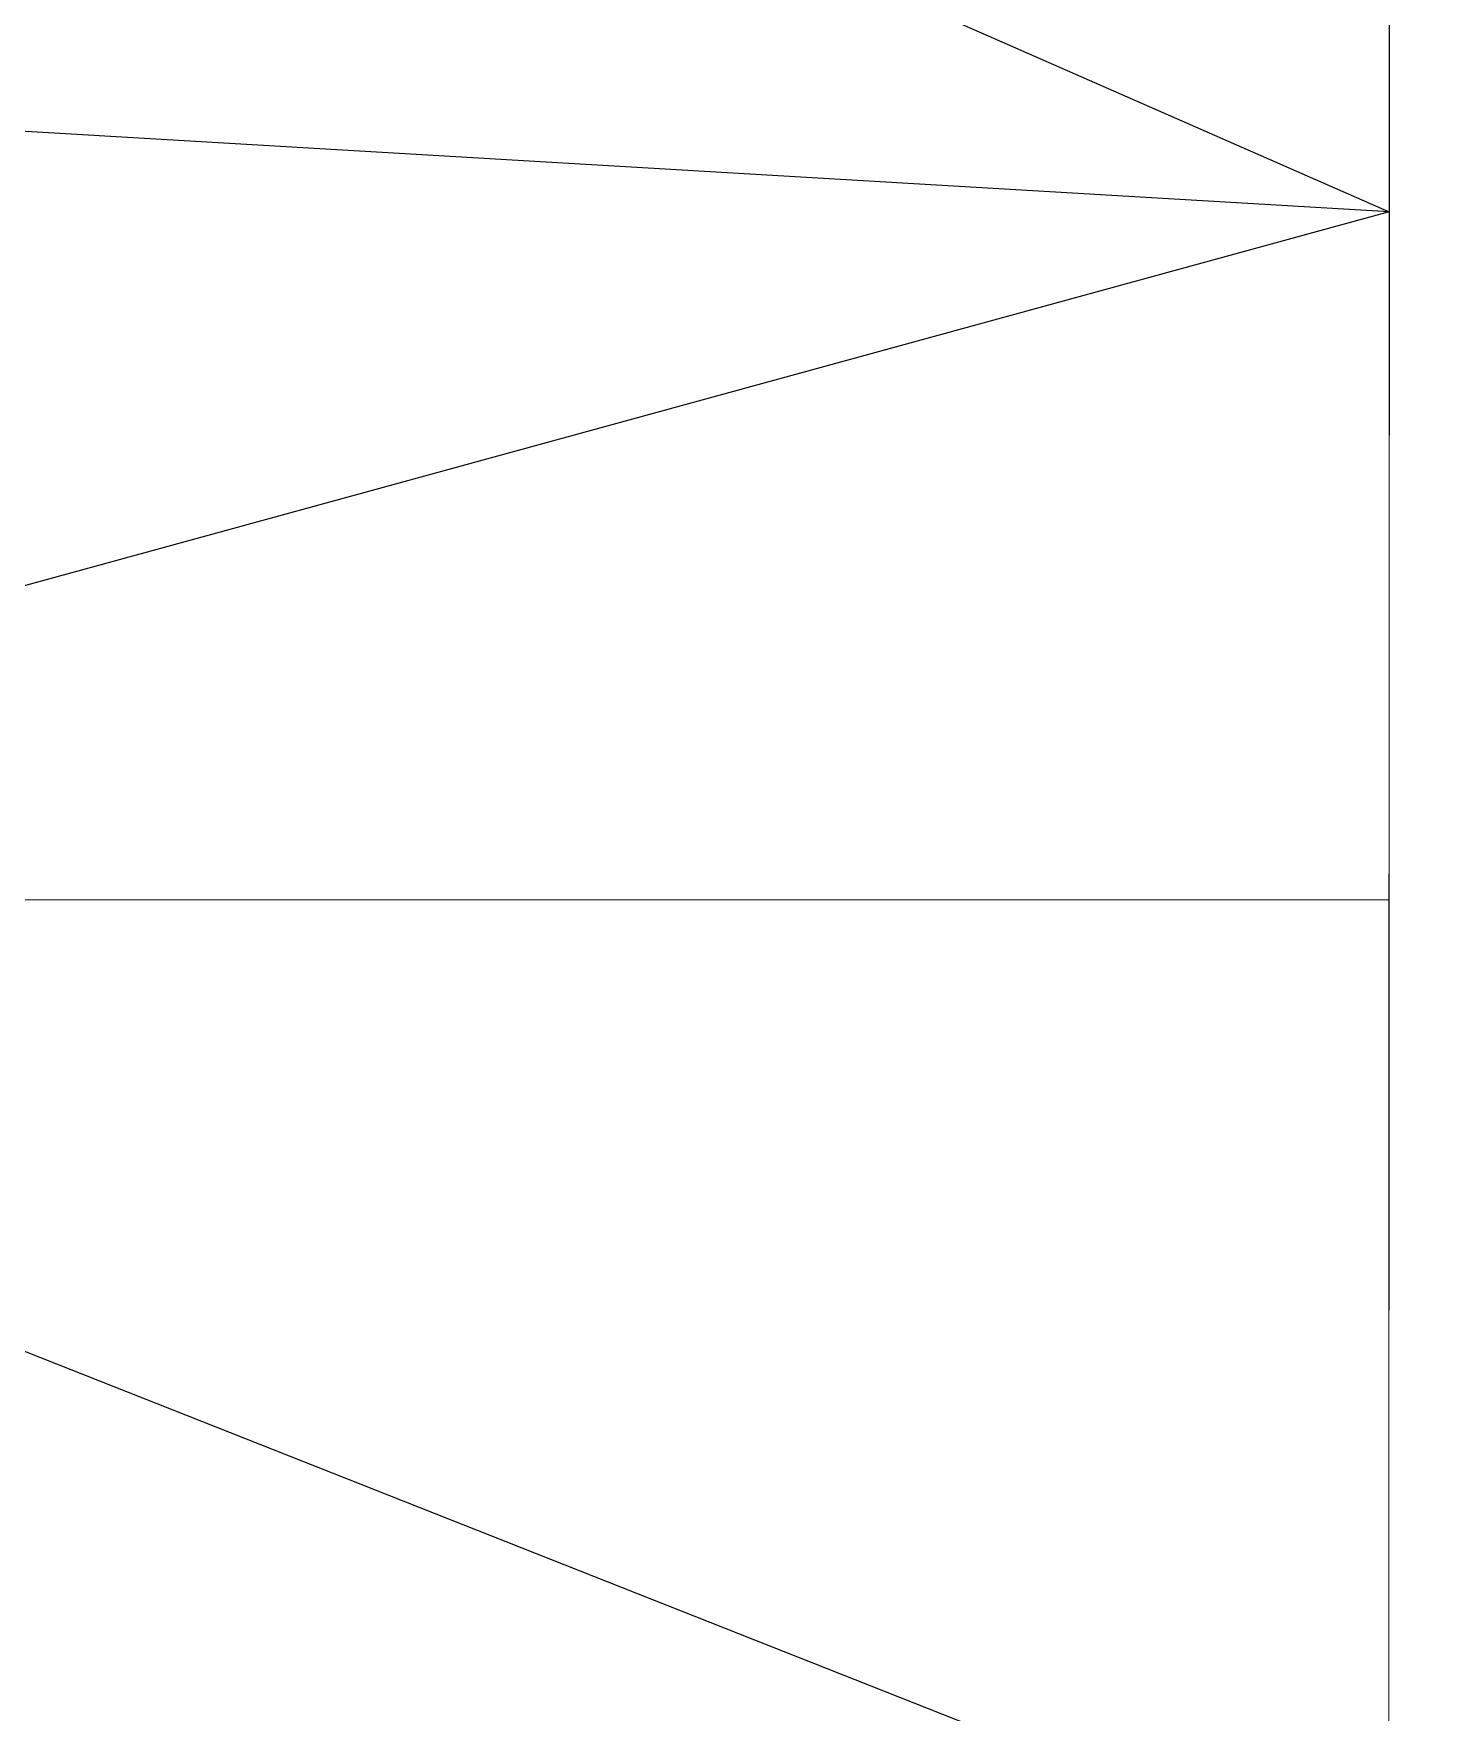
# Model space of a CAD drawing. Header units: millimetres. Extents: x 348 to 2201, y 118 to 1049.
# Drawn here: x 876.78 to 881.63, y 649.99 to 655.78 of the extents above; entities that cross this region are included whole.
import ezdxf

# ---------------------------------------------------------------- set-up
doc = ezdxf.new("R2010")
doc.units = ezdxf.units.MM
doc.layers.add('206_MURO_E_MURO_ARRIMO', color=7, linetype='Continuous', lineweight=18)
doc.layers.add('PA6_TERRENO', color=6, linetype='Continuous', lineweight=18)

msp = doc.modelspace()

# ---------------------------------------------------------------- linework, layer by layer
for p, q in [((872.8991, 658.9298), (881.4597, 655.1671)), ((881.4597, 655.1671), (872.8482, 655.6762)), ((881.4597, 655.1671), (872.8031, 652.7949)), ((872.8031, 652.7949), (881.4582, 649.3732)), ((872.8031, 652.7949), (881.4591, 652.7927))]:
    msp.add_line(p, q)
at = {"layer": '206_MURO_E_MURO_ARRIMO'}
msp.add_line((881.4447, 596.5758), (881.4733, 708.4204), dxfattribs=at)
at = {"layer": 'PA6_TERRENO'}
msp.add_lwpolyline([(881.4529, 628.4164), (881.4733, 708.4204), (943.2638, 711.7029), (942.8513, 628.4164)], close=True, dxfattribs=at)

doc.saveas('drawing.dxf')
